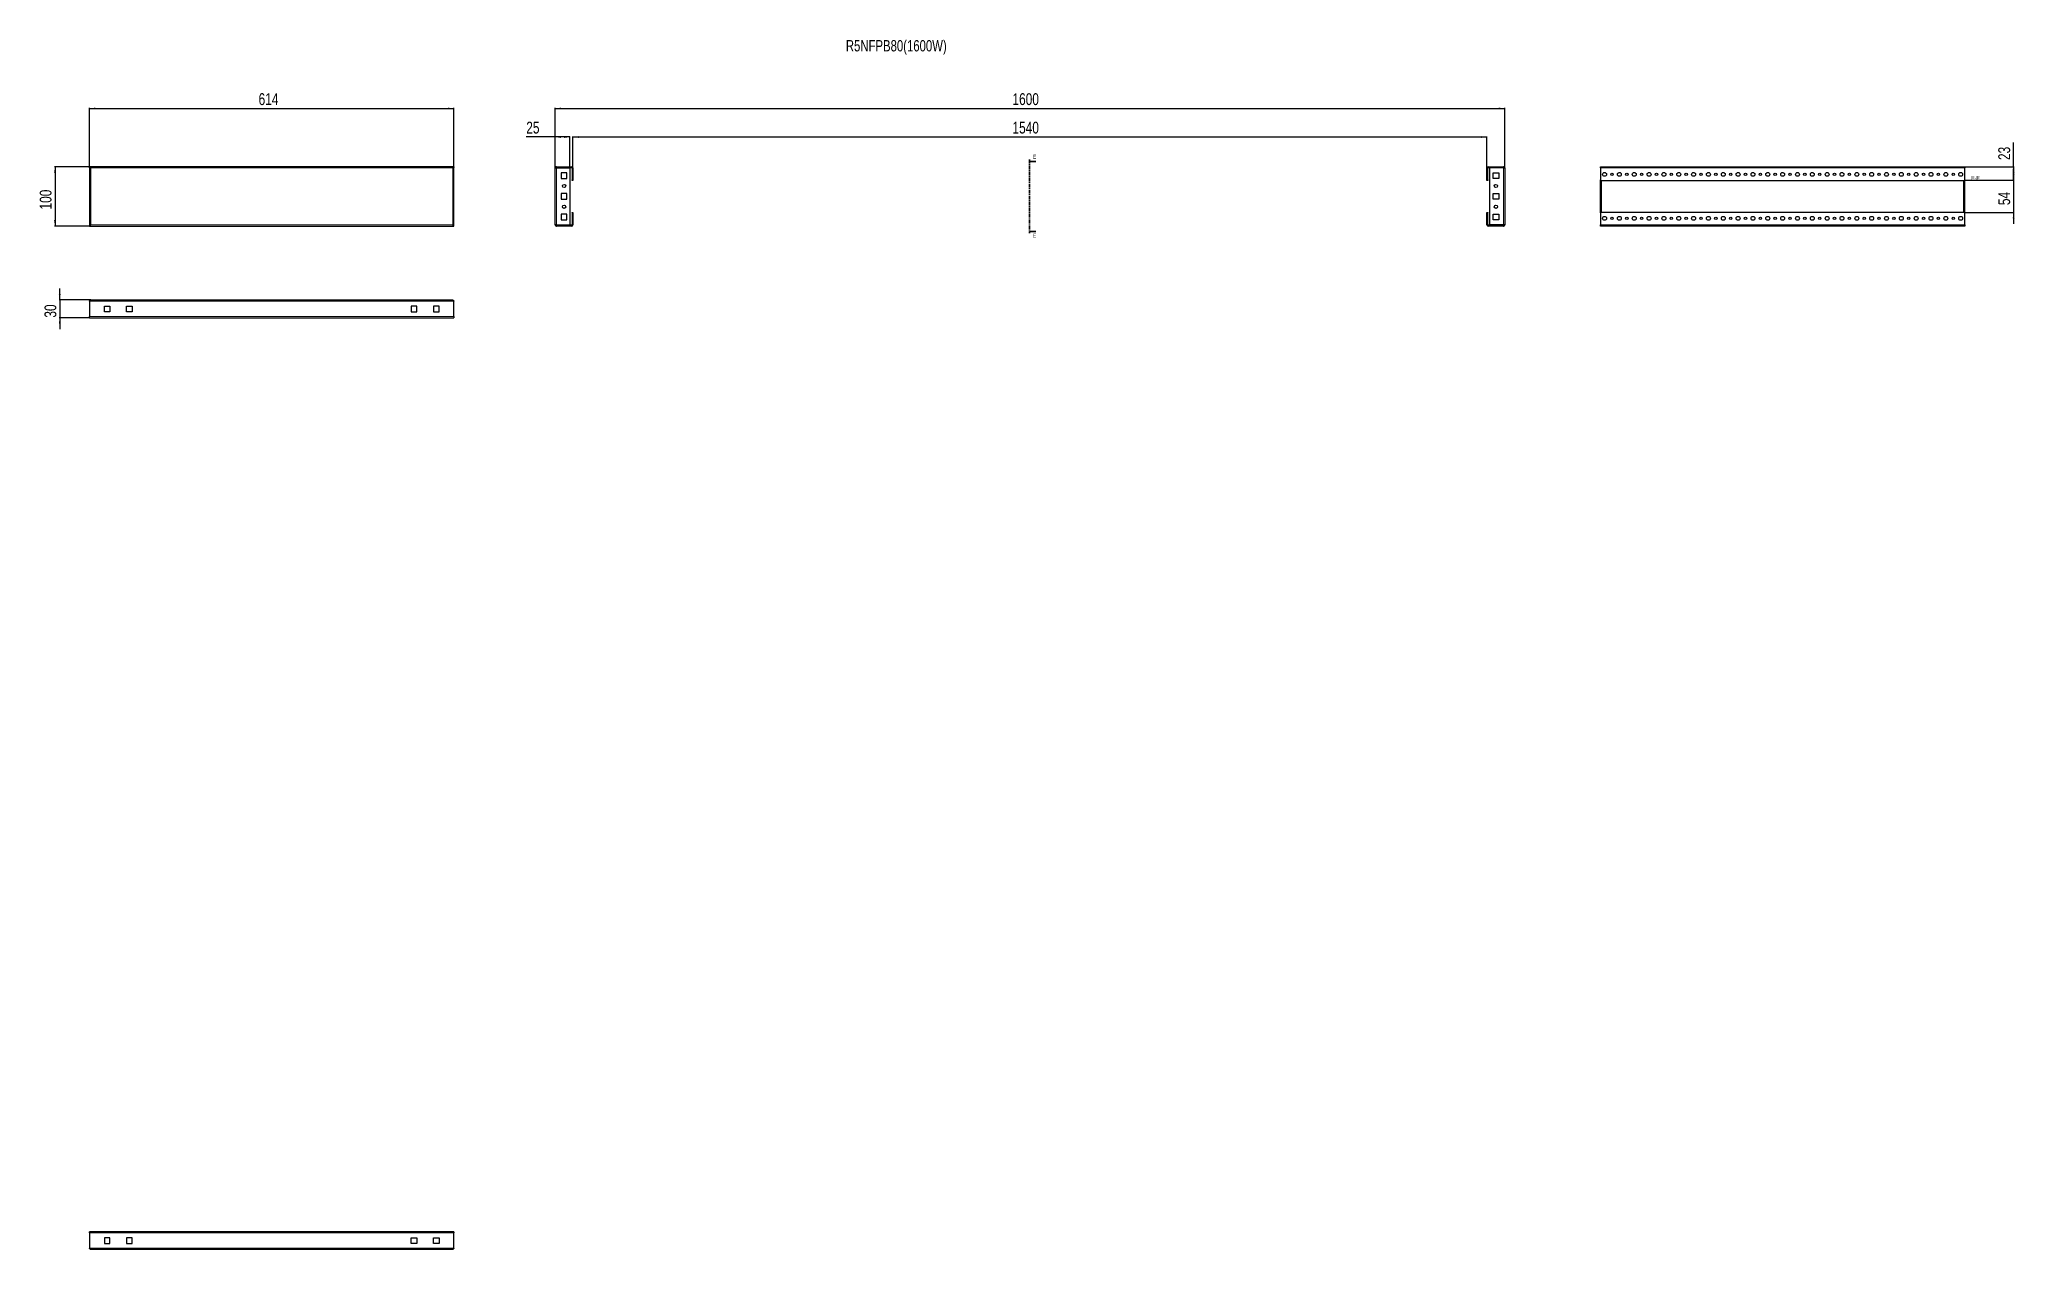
# Model space of a CAD drawing. Header units: millimetres. Extents: x -214 to 3114, y -1492 to 547.
import ezdxf

# ---------------------------------------------------------------- set-up
doc = ezdxf.new("R2010")
doc.units = ezdxf.units.MM
doc.linetypes.add('CENTER', pattern=[10.16, 6.35, -1.27, 1.27, -1.27])
doc.layers.add('FORMAT', color=7, linetype='Continuous')
doc.styles.add('SLDTEXTSTYLE0', font='TXT', dxfattribs={"width": 0.75})
doc.dimstyles.new('SLDDIMSTYLE0', dxfattribs={"dimtxt": 20, "dimasz": 10, "dimexe": 0, "dimexo": 0.0625, "dimgap": 5, "dimtad": 2, "dimdec": 1, "dimrnd": 1e-09, "dimzin": 12, "dimdsep": 46, "dimtxsty": 'SLDTEXTSTYLE0', "dimsah": 1, "dimcen": 0.09, "dimadec": 0, "dimazin": 3, "dimtfac": 1, "dimtofl": 0, "dimtmove": 0, "dimatfit": 3, "dimfxl": 0, "dimfrac": 2, "dimtolj": 1, "dimtzin": 12, "dimarcsym": 0})
doc.dimstyles.new('SLDDIMSTYLE1', dxfattribs={"dimtxt": 20, "dimasz": 10, "dimexe": 0, "dimexo": 0.0625, "dimgap": 5, "dimtad": 2, "dimdec": 1, "dimrnd": 1e-09, "dimzin": 12, "dimdsep": 46, "dimtxsty": 'SLDTEXTSTYLE0', "dimsah": 1, "dimcen": 0.09, "dimadec": 0, "dimazin": 3, "dimtfac": 1, "dimtmove": 0, "dimatfit": 0, "dimfxl": 0, "dimfrac": 2, "dimtolj": 1, "dimtzin": 12, "dimarcsym": 0})

# ---------------------------------------------------------------- blocks, each defined once
blk = doc.blocks.new('_D')
at = {"layer": 'FORMAT'}
for p, q in [((-129.8, 330.6), (-129.8, 431.6)), ((-129.8, 430.6), (484.2, 430.6)), ((484.2, 330.6), (484.2, 431.6))]:
    blk.add_line(p, q, dxfattribs=at)
for points in [[(-129.8, 430.6), (-119.8, 429), (-119.8, 432.1)], [(484.2, 430.6), (474.2, 432.1), (474.2, 429)]]:
    blk.add_solid(points, dxfattribs=at)
at = {"layer": 'FORMAT', "insert": (155.1, 456.4), "char_height": 20, "attachment_point": 1, "style": 'SLDTEXTSTYLE0'}
blk.add_mtext('614', dxfattribs=at)
blk = doc.blocks.new('_D_1')
at = {"layer": 'FORMAT'}
for p, q in [((-129.8, 332.6), (-188.9, 332.6)), ((-187.9, 332.6), (-187.9, 232.6)), ((-129.8, 232.6), (-188.9, 232.6))]:
    blk.add_line(p, q, dxfattribs=at)
for points in [[(-187.9, 332.6), (-189.5, 322.6), (-186.4, 322.6)], [(-187.9, 232.6), (-186.4, 242.6), (-189.5, 242.6)]]:
    blk.add_solid(points, dxfattribs=at)
at = {"layer": 'FORMAT', "insert": (-213.7, 260.4), "char_height": 20, "attachment_point": 1, "rotation": 90, "style": 'SLDTEXTSTYLE0'}
blk.add_mtext('100', dxfattribs=at)
blk = doc.blocks.new('_D_2')
at = {"layer": 'FORMAT'}
for p, q in [((654.8, 330.5), (654.8, 431.6)), ((654.8, 430.6), (2254.8, 430.6)), ((2254.8, 330.5), (2254.8, 431.6))]:
    blk.add_line(p, q, dxfattribs=at)
for points in [[(654.8, 430.6), (664.8, 429), (664.8, 432.1)], [(2254.8, 430.6), (2244.8, 432.1), (2244.8, 429)]]:
    blk.add_solid(points, dxfattribs=at)
at = {"layer": 'FORMAT', "insert": (1425.3, 456.4), "char_height": 20, "attachment_point": 1, "style": 'SLDTEXTSTYLE0'}
blk.add_mtext('1600', dxfattribs=at)
blk = doc.blocks.new('_D_3')
at = {"layer": 'FORMAT'}
for p, q in [((684.8, 330.5), (684.8, 383.6)), ((684.8, 382.6), (2224.8, 382.6)), ((2224.8, 330.5), (2224.8, 383.6))]:
    blk.add_line(p, q, dxfattribs=at)
for points in [[(684.8, 382.6), (694.8, 381), (694.8, 384.1)], [(2224.8, 382.6), (2214.8, 384.1), (2214.8, 381)]]:
    blk.add_solid(points, dxfattribs=at)
at = {"layer": 'FORMAT', "insert": (1425.3, 408.4), "char_height": 20, "attachment_point": 1, "style": 'SLDTEXTSTYLE0'}
blk.add_mtext('1540', dxfattribs=at)
blk = doc.blocks.new('_D_4')
at = {"layer": 'FORMAT'}
for p, q in [((654.8, 382.6), (606.1, 382.6)), ((654.8, 330.5), (654.8, 383.6)), ((679.8, 382.6), (654.8, 382.6)), ((679.8, 330.6), (679.8, 383.6))]:
    blk.add_line(p, q, dxfattribs=at)
for points in [[(654.8, 382.6), (664.8, 381), (664.8, 384.1)], [(679.8, 382.6), (669.8, 384.1), (669.8, 381)]]:
    blk.add_solid(points, dxfattribs=at)
at = {"layer": 'FORMAT', "insert": (606.1, 408.4), "char_height": 20, "attachment_point": 1, "style": 'SLDTEXTSTYLE0'}
blk.add_mtext('25', dxfattribs=at)
blk = doc.blocks.new('_D_5')
at = {"layer": 'FORMAT'}
for p, q in [((-127.7, 108), (-180.9, 108)), ((-179.9, 108), (-179.9, 127.3)), ((-179.9, 108), (-179.9, 78)), ((-129.8, 78), (-180.9, 78)), ((-179.9, 78), (-179.9, 58.8))]:
    blk.add_line(p, q, dxfattribs=at)
for points in [[(-179.9, 108), (-178.4, 118), (-181.5, 118)], [(-179.9, 78), (-181.5, 68), (-178.4, 68)]]:
    blk.add_solid(points, dxfattribs=at)
at = {"layer": 'FORMAT', "insert": (-205.7, 78.2), "char_height": 20, "attachment_point": 1, "rotation": 90, "style": 'SLDTEXTSTYLE0'}
blk.add_mtext('30', dxfattribs=at)
blk = doc.blocks.new('_D_6')
at = {"layer": 'FORMAT'}
for p, q in [((3029, 309.6), (3113.1, 309.6)), ((3112.1, 309.6), (3112.1, 328.8)), ((3112.1, 309.6), (3112.1, 255.6)), ((3029, 255.6), (3113.1, 255.6)), ((3112.1, 255.6), (3112.1, 236.3))]:
    blk.add_line(p, q, dxfattribs=at)
for points in [[(3112.1, 309.6), (3113.7, 319.6), (3110.6, 319.6)], [(3112.1, 255.6), (3110.6, 245.6), (3113.7, 245.6)]]:
    blk.add_solid(points, dxfattribs=at)
at = {"layer": 'FORMAT', "insert": (3086.3, 267.8), "char_height": 20, "attachment_point": 1, "rotation": 90, "style": 'SLDTEXTSTYLE0'}
blk.add_mtext('54', dxfattribs=at)
blk = doc.blocks.new('_D_7')
at = {"layer": 'FORMAT'}
for p, q in [((3112.1, 332.6), (3112.1, 373.3)), ((3029, 309.6), (3113.1, 309.6)), ((3030, 332.6), (3113.1, 332.6)), ((3112.1, 332.6), (3112.1, 309.6))]:
    blk.add_line(p, q, dxfattribs=at)
for points in [[(3112.1, 332.6), (3110.6, 322.6), (3113.7, 322.6)], [(3112.1, 309.6), (3113.7, 319.6), (3110.6, 319.6)]]:
    blk.add_solid(points, dxfattribs=at)
at = {"layer": 'FORMAT', "insert": (3086.3, 343.8), "char_height": 20, "attachment_point": 1, "rotation": 90, "style": 'SLDTEXTSTYLE0'}
blk.add_mtext('23', dxfattribs=at)

msp = doc.modelspace()

# ---------------------------------------------------------------- linework, layer by layer
at = {"color": 7, "linetype": 'CENTER', "lineweight": 35}
msp.add_line((1453.87, 344.57), (1453.87, 220.56), dxfattribs=at)
at = {"color": 7, "linetype": 'Continuous', "lineweight": 35}
for p, q in [((1464.51, 341.57), (1453.87, 341.57)), ((1464.51, 223.56), (1453.87, 223.56))]:
    msp.add_line(p, q, dxfattribs=at)
at = {"color": 7, "linetype": 'Continuous', "lineweight": 25}
for p, q in [((-129.78, 331.07), (-129.78, 332.57)), ((484.22, 332.57), (-129.78, 332.57)), ((-129.78, 331.07), (-129.78, 330.57)), ((-129.78, 330.57), (-129.78, 234.57)), ((-129.78, 330.57), (-128.28, 330.57)), ((484.22, 330.57), (482.72, 330.57)), ((484.22, 332.57), (484.22, 331.07)), ((484.22, 330.57), (484.22, 331.07)), ((484.22, 234.57), (484.22, 330.57)), ((654.83, 234.67), (654.83, 330.47)), ((656.93, 332.57), (656.93, 331.07)), ((656.93, 332.57), (682.73, 332.57)), ((656.93, 331.07), (682.73, 331.07)), ((656.93, 330.57), (679.83, 330.57)), ((665.08, 322.32), (665.08, 312.82)), ((674.58, 322.32), (665.08, 322.32)), ((665.08, 312.82), (674.58, 312.82)), ((674.58, 312.82), (674.58, 322.32)), ((679.83, 234.57), (679.83, 330.57)), ((683.33, 330.47), (683.33, 310.57)), ((683.33, 309.57), (683.33, 310.57)), ((683.33, 310.57), (684.83, 310.57)), ((684.83, 309.57), (683.33, 309.57)), ((684.83, 330.47), (684.83, 310.57)), ((684.83, 310.57), (684.83, 309.57)), ((2224.83, 310.57), (2224.83, 330.47)), ((2224.83, 310.57), (2226.33, 310.57)), ((2224.83, 309.57), (2224.83, 310.57)), ((2226.33, 309.57), (2224.83, 309.57)), ((2226.33, 310.57), (2226.33, 330.47)), ((2226.33, 310.57), (2226.33, 309.57)), ((2226.93, 332.57), (2252.73, 332.57)), ((2226.93, 331.07), (2252.73, 331.07)), ((2229.83, 234.57), (2229.83, 330.57)), ((2252.73, 330.57), (2229.83, 330.57)), ((2235.08, 322.32), (2244.58, 322.32)), ((2235.08, 312.82), (2235.08, 322.32)), ((2244.58, 312.82), (2235.08, 312.82)), ((2244.58, 322.32), (2244.58, 312.82)), ((2252.73, 331.07), (2252.73, 332.57)), ((2254.83, 330.47), (2254.83, 234.67)), ((2415.95, 332.57), (3029.95, 332.57)), ((2415.95, 330.47), (2415.95, 332.57)), ((2415.95, 330.47), (2415.95, 310.57)), ((2415.95, 310.57), (2416.95, 309.57)), ((2415.95, 254.57), (2415.95, 310.57)), ((2416.95, 309.57), (3028.95, 309.57)), ((2417.45, 255.57), (2417.45, 309.57)), ((3028.45, 255.57), (3028.45, 309.57)), ((3028.95, 309.57), (3029.95, 310.57)), ((3029.95, 332.57), (3029.95, 330.47)), ((3029.95, 310.57), (3029.95, 330.47)), ((3029.95, 254.57), (3029.95, 310.57)), ((665.08, 287.32), (665.08, 277.82)), ((674.58, 287.32), (665.08, 287.32)), ((665.08, 277.82), (674.58, 277.82)), ((674.58, 277.82), (674.58, 287.32)), ((2235.08, 287.32), (2244.58, 287.32)), ((2235.08, 277.82), (2235.08, 287.32)), ((2244.58, 277.82), (2235.08, 277.82)), ((2244.58, 287.32), (2244.58, 277.82)), ((-128.28, 234.57), (-129.78, 234.57)), ((-129.78, 234.57), (-129.78, 234.07)), ((-129.78, 234.07), (-129.78, 232.57)), ((482.72, 234.57), (484.22, 234.57)), ((484.22, 234.07), (484.22, 234.57)), ((484.22, 232.57), (484.22, 234.07)), ((656.93, 234.57), (679.83, 234.57)), ((656.93, 232.57), (656.93, 234.07)), ((682.73, 234.07), (656.93, 234.07)), ((674.58, 252.32), (665.08, 252.32)), ((665.08, 252.32), (665.08, 242.82)), ((665.08, 242.82), (674.58, 242.82)), ((674.58, 242.82), (674.58, 252.32)), ((683.33, 255.57), (684.83, 255.57)), ((683.33, 254.57), (683.33, 255.57)), ((683.33, 254.57), (683.33, 234.67)), ((684.83, 254.57), (683.33, 254.57)), ((684.83, 255.57), (684.83, 254.57)), ((684.83, 254.57), (684.83, 234.67)), ((2224.83, 255.57), (2226.33, 255.57)), ((2224.83, 254.57), (2224.83, 255.57)), ((2226.33, 254.57), (2224.83, 254.57)), ((2224.83, 234.67), (2224.83, 254.57)), ((2226.33, 255.57), (2226.33, 254.57)), ((2226.33, 234.67), (2226.33, 254.57)), ((2252.73, 234.07), (2226.93, 234.07)), ((2252.73, 234.57), (2229.83, 234.57)), ((2235.08, 252.32), (2244.58, 252.32)), ((2235.08, 242.82), (2235.08, 252.32)), ((2244.58, 242.82), (2235.08, 242.82)), ((2244.58, 252.32), (2244.58, 242.82)), ((2252.73, 234.07), (2252.73, 232.57)), ((2416.95, 255.57), (2415.95, 254.57)), ((2415.95, 254.57), (2415.95, 234.67)), ((2415.95, 232.57), (2415.95, 234.67)), ((3028.95, 255.57), (2416.95, 255.57)), ((3029.95, 254.57), (3028.95, 255.57)), ((3029.95, 234.67), (3029.95, 254.57)), ((3029.95, 234.67), (3029.95, 232.57)), ((-129.78, 232.57), (484.22, 232.57)), ((682.73, 232.57), (656.93, 232.57)), ((2252.73, 232.57), (2226.93, 232.57)), ((3029.95, 232.57), (2415.95, 232.57)), ((-129.78, 105.92), (-129.78, 80.12)), ((-127.68, 108.02), (482.12, 108.02)), ((484.22, 80.12), (484.22, 105.92)), ((-129.78, 78.02), (-129.78, 80.12)), ((-129.78, 78.02), (484.22, 78.02)), ((-104.78, 97.77), (-95.28, 97.77)), ((-104.78, 88.27), (-104.78, 97.77)), ((-95.28, 88.27), (-104.78, 88.27)), ((-95.28, 97.77), (-95.28, 88.27)), ((-67.28, 97.77), (-57.78, 97.77)), ((-67.28, 88.27), (-67.28, 97.77)), ((-57.78, 88.27), (-67.28, 88.27)), ((-57.78, 97.77), (-57.78, 88.27)), ((421.72, 97.77), (412.22, 97.77)), ((412.22, 97.77), (412.22, 88.27)), ((412.22, 88.27), (421.72, 88.27)), ((421.72, 88.27), (421.72, 97.77)), ((449.72, 97.77), (449.72, 88.27)), ((459.22, 97.77), (449.72, 97.77)), ((449.72, 88.27), (459.22, 88.27)), ((459.22, 88.27), (459.22, 97.77)), ((484.22, 80.12), (484.22, 78.02)), ((-129.78, -1464.08), (-129.78, -1461.98)), ((484.22, -1461.98), (-129.78, -1461.98)), ((-129.78, -1464.08), (-129.78, -1489.88)), ((484.22, -1461.98), (484.22, -1464.08)), ((484.22, -1489.88), (484.22, -1464.08)), ((482.12, -1491.98), (-127.68, -1491.98)), ((-95.28, -1472.23), (-104.78, -1472.23)), ((-104.78, -1472.23), (-104.78, -1481.73)), ((-104.78, -1481.73), (-95.28, -1481.73)), ((-95.28, -1481.73), (-95.28, -1472.23)), ((-57.78, -1472.23), (-67.28, -1472.23)), ((-67.28, -1472.23), (-67.28, -1481.73)), ((-67.28, -1481.73), (-57.78, -1481.73)), ((-57.78, -1481.73), (-57.78, -1472.23)), ((412.22, -1481.73), (412.22, -1472.23)), ((412.22, -1472.23), (421.72, -1472.23)), ((421.72, -1481.73), (412.22, -1481.73)), ((421.72, -1472.23), (421.72, -1481.73)), ((449.72, -1472.23), (459.22, -1472.23)), ((449.72, -1481.73), (449.72, -1472.23)), ((459.22, -1481.73), (449.72, -1481.73)), ((459.22, -1472.23), (459.22, -1481.73))]:
    msp.add_line(p, q, dxfattribs=at)
at = {"color": 8, "linetype": 'Continuous', "lineweight": 18}
for p, q in [((482.12, 330.47), (-127.68, 330.47)), ((-127.68, 330.47), (-127.68, 234.67)), ((482.12, 234.67), (482.12, 330.47)), ((656.93, 234.57), (656.93, 330.57)), ((682.73, 331.07), (682.73, 332.57)), ((683.33, 330.47), (684.83, 330.47)), ((2226.33, 330.47), (2224.83, 330.47)), ((2226.93, 331.07), (2226.93, 332.57)), ((2252.73, 330.57), (2252.73, 234.57)), ((2415.95, 330.47), (3029.95, 330.47)), ((2418.05, 255.57), (2418.05, 309.57)), ((3027.85, 309.57), (3027.85, 255.57)), ((-127.68, 234.67), (482.12, 234.67)), ((682.73, 234.07), (682.73, 232.57)), ((683.33, 234.67), (684.83, 234.67)), ((2226.33, 234.67), (2224.83, 234.67)), ((2226.93, 234.07), (2226.93, 232.57)), ((3029.95, 234.67), (2415.95, 234.67)), ((-129.78, 105.92), (484.22, 105.92)), ((-129.78, 80.12), (484.22, 80.12)), ((484.22, -1464.08), (-129.78, -1464.08)), ((484.22, -1489.88), (-129.78, -1489.88))]:
    msp.add_line(p, q, dxfattribs=at)
at = {"color": 7, "linetype": 'Continuous', "lineweight": 25}
for centre, radius in [((669.83, 300.07), 2.75), ((2239.83, 300.07), 2.75), ((2422.95, 319.57), 3.25), ((2435.45, 319.57), 2.1), ((2447.95, 319.57), 3.25), ((2460.45, 319.57), 2.1), ((2472.95, 319.57), 3.25), ((2485.45, 319.57), 2.1), ((2497.95, 319.57), 3.25), ((2510.45, 319.57), 2.1), ((2522.95, 319.57), 3.25), ((2535.45, 319.57), 2.1), ((2547.95, 319.57), 3.25), ((2560.45, 319.57), 2.1), ((2572.95, 319.57), 3.25), ((2585.45, 319.57), 2.1), ((2597.95, 319.57), 3.25), ((2610.45, 319.57), 2.1), ((2622.95, 319.57), 3.25), ((2635.45, 319.57), 2.1), ((2647.95, 319.57), 3.25), ((2660.45, 319.57), 2.1), ((2672.95, 319.57), 3.25), ((2685.45, 319.57), 2.1), ((2697.95, 319.57), 3.25), ((2710.45, 319.57), 2.1), ((2722.95, 319.57), 3.25), ((2735.45, 319.57), 2.1), ((2747.95, 319.57), 3.25), ((2760.45, 319.57), 2.1), ((2772.95, 319.57), 3.25), ((2785.45, 319.57), 2.1), ((2797.95, 319.57), 3.25), ((2810.45, 319.57), 2.1), ((2822.95, 319.57), 3.25), ((2835.45, 319.57), 2.1), ((2847.95, 319.57), 3.25), ((2860.45, 319.57), 2.1), ((2872.95, 319.57), 3.25), ((2885.45, 319.57), 2.1), ((2897.95, 319.57), 3.25), ((2910.45, 319.57), 2.1), ((2922.95, 319.57), 3.25), ((2935.45, 319.57), 2.1), ((2947.95, 319.57), 3.25), ((2960.45, 319.57), 2.1), ((2972.95, 319.57), 3.25), ((2985.45, 319.57), 2.1), ((2997.95, 319.57), 3.25), ((3010.45, 319.57), 2.1), ((3022.95, 319.57), 3.25), ((669.83, 265.07), 2.75), ((2239.83, 265.07), 2.75), ((2422.95, 245.57), 3.25), ((2435.45, 245.57), 2.1), ((2447.95, 245.57), 3.25), ((2460.45, 245.57), 2.1), ((2472.95, 245.57), 3.25), ((2485.45, 245.57), 2.1), ((2497.95, 245.57), 3.25), ((2510.45, 245.57), 2.1), ((2522.95, 245.57), 3.25), ((2535.45, 245.57), 2.1), ((2547.95, 245.57), 3.25), ((2560.45, 245.57), 2.1), ((2572.95, 245.57), 3.25), ((2585.45, 245.57), 2.1), ((2597.95, 245.57), 3.25), ((2610.45, 245.57), 2.1), ((2622.95, 245.57), 3.25), ((2635.45, 245.57), 2.1), ((2647.95, 245.57), 3.25), ((2660.45, 245.57), 2.1), ((2672.95, 245.57), 3.25), ((2685.45, 245.57), 2.1), ((2697.95, 245.57), 3.25), ((2710.45, 245.57), 2.1), ((2722.95, 245.57), 3.25), ((2735.45, 245.57), 2.1), ((2747.95, 245.57), 3.25), ((2760.45, 245.57), 2.1), ((2772.95, 245.57), 3.25), ((2785.45, 245.57), 2.1), ((2797.95, 245.57), 3.25), ((2810.45, 245.57), 2.1), ((2822.95, 245.57), 3.25), ((2835.45, 245.57), 2.1), ((2847.95, 245.57), 3.25), ((2860.45, 245.57), 2.1), ((2872.95, 245.57), 3.25), ((2885.45, 245.57), 2.1), ((2897.95, 245.57), 3.25), ((2910.45, 245.57), 2.1), ((2922.95, 245.57), 3.25), ((2935.45, 245.57), 2.1), ((2947.95, 245.57), 3.25), ((2960.45, 245.57), 2.1), ((2972.95, 245.57), 3.25), ((2985.45, 245.57), 2.1), ((2997.95, 245.57), 3.25), ((3010.45, 245.57), 2.1), ((3022.95, 245.57), 3.25)]:
    msp.add_circle(centre, radius, dxfattribs=at)
for centre, radius, start, end in [((682.73, 330.47), 2.1, 0, 90), ((682.73, 330.47), 0.6, 0, 90), ((2226.93, 330.47), 2.1, 90, 180), ((2226.93, 330.47), 0.6, 90, 180), ((682.73, 234.67), 0.6, 270, 0), ((682.73, 234.67), 2.1, 270, 0), ((2226.93, 234.67), 2.1, 180, 270), ((2226.93, 234.67), 0.6, 180, 270)]:
    msp.add_arc(centre, radius, start, end, dxfattribs=at)
for points, knots in [([(-127.68, 330.47), (-127.86, 330.75), (-128.22, 331.31), (-128.75, 332.01), (-129.27, 332.48), (-129.62, 332.54), (-129.78, 332.57)], [0, 0, 0, 0, 0.25475266, 0.50964469, 0.7645377, 1, 1, 1, 1]), ([(-127.68, 330.47), (-127.86, 330.55), (-128.23, 330.71), (-128.92, 330.98), (-129.44, 331.03), (-129.78, 331.07)], [0, 0, 0, 0, 0.2598775, 0.5197391, 1, 1, 1, 1]), ([(2254.83, 330.47), (2254.8, 330.75), (2254.74, 331.31), (2254.23, 332.01), (2253.53, 332.48), (2252.99, 332.54), (2252.73, 332.57)], [0, 0, 0, 0, 0.25475266, 0.50964469, 0.7645377, 1, 1, 1, 1]), ([(2253.33, 330.47), (2253.33, 330.55), (2253.31, 330.71), (2253.12, 330.98), (2252.88, 331.03), (2252.73, 331.07)], [0, 0, 0, 0, 0.2598775, 0.5197391, 1, 1, 1, 1]), ([(482.12, 108.02), (482.3, 107.99), (482.65, 107.92), (483.19, 107.42), (483.71, 106.72), (484.06, 106.18), (484.22, 105.92)], [0, 0, 0, 0, 0.2547527, 0.5096447, 0.7645377, 1, 1, 1, 1]), ([(-127.68, -1491.98), (-127.86, -1491.95), (-128.22, -1491.88), (-128.75, -1491.38), (-129.27, -1490.68), (-129.62, -1490.14), (-129.78, -1489.88)], [0, 0, 0, 0, 0.25475266, 0.50964469, 0.7645377, 1, 1, 1, 1])]:
    msp.add_open_spline(points, degree=3, knots=knots, dxfattribs=at)
for points in [[(-129.78, 330.57), (-129.75, 330.56), (-129.69, 330.54), (-129.2, 330.52), (-128.51, 330.49), (-127.96, 330.47), (-127.68, 330.47)], [(484.22, 332.57), (484.04, 332.53), (483.69, 332.47), (483.17, 331.99), (482.64, 331.29), (482.29, 330.74), (482.12, 330.47)], [(484.22, 331.07), (483.87, 331.03), (483.17, 330.95), (482.47, 330.63), (482.12, 330.47)], [(482.12, 330.47), (482.39, 330.47), (482.95, 330.49), (483.64, 330.52), (484.13, 330.54), (484.19, 330.56), (484.22, 330.57)], [(656.93, 332.57), (656.66, 332.53), (656.11, 332.47), (655.42, 331.99), (654.93, 331.29), (654.87, 330.74), (654.83, 330.47)], [(654.83, 330.47), (654.87, 330.47), (654.93, 330.49), (655.42, 330.52), (656.11, 330.54), (656.66, 330.56), (656.93, 330.57)], [(656.93, 331.07), (656.77, 331.03), (656.45, 330.95), (656.37, 330.63), (656.33, 330.47)], [(2252.73, 330.57), (2253.01, 330.56), (2253.56, 330.54), (2254.25, 330.52), (2254.74, 330.49), (2254.8, 330.47), (2254.83, 330.47)], [(-129.78, 232.57), (-129.61, 232.6), (-129.26, 232.66), (-128.73, 233.15), (-128.21, 233.84), (-127.86, 234.39), (-127.68, 234.67)], [(-127.68, 234.67), (-127.96, 234.66), (-128.51, 234.64), (-129.2, 234.62), (-129.69, 234.59), (-129.75, 234.57), (-129.78, 234.57)], [(-129.78, 234.07), (-129.43, 234.1), (-128.73, 234.18), (-128.03, 234.5), (-127.68, 234.67)], [(482.12, 234.67), (482.29, 234.39), (482.64, 233.84), (483.17, 233.15), (483.69, 232.66), (484.04, 232.6), (484.22, 232.57)], [(484.22, 234.57), (484.19, 234.57), (484.13, 234.59), (483.64, 234.62), (482.95, 234.64), (482.39, 234.66), (482.12, 234.67)], [(482.12, 234.67), (482.47, 234.5), (483.17, 234.18), (483.87, 234.1), (484.22, 234.07)], [(656.93, 234.57), (656.66, 234.57), (656.11, 234.59), (655.42, 234.62), (654.93, 234.64), (654.87, 234.66), (654.83, 234.67)], [(654.83, 234.67), (654.87, 234.39), (654.93, 233.84), (655.42, 233.15), (656.11, 232.66), (656.66, 232.6), (656.93, 232.57)], [(656.33, 234.67), (656.37, 234.5), (656.45, 234.18), (656.77, 234.1), (656.93, 234.07)], [(2252.73, 232.57), (2253.01, 232.6), (2253.56, 232.66), (2254.25, 233.15), (2254.74, 233.84), (2254.8, 234.39), (2254.83, 234.67)], [(2252.73, 234.07), (2252.9, 234.1), (2253.22, 234.18), (2253.3, 234.5), (2253.33, 234.67)], [(2254.83, 234.67), (2254.8, 234.66), (2254.74, 234.64), (2254.25, 234.62), (2253.56, 234.59), (2253.01, 234.57), (2252.73, 234.57)], [(-129.78, 105.92), (-129.61, 106.19), (-129.26, 106.75), (-128.73, 107.44), (-128.21, 107.92), (-127.86, 107.99), (-127.68, 108.02)], [(484.22, -1489.88), (484.04, -1490.16), (483.69, -1490.71), (483.17, -1491.4), (482.64, -1491.89), (482.29, -1491.95), (482.12, -1491.98)]]:
    msp.add_open_spline(points, degree=3, dxfattribs=at)
at = {"color": 7, "linetype": 'Continuous', "lineweight": 35}
for points in [[(1453.87, 341.57), (1460.87, 340.45), (1460.87, 342.69)], [(1453.87, 223.56), (1460.87, 222.44), (1460.87, 224.68)]]:
    msp.add_solid(points, dxfattribs=at)

# ---------------------------------------------------------------- texts
at = {"color": 7, "linetype": 'Continuous', "char_height": 7, "attachment_point": 1, "style": 'SLDTEXTSTYLE0'}
for insert in [(1459.52, 352.68), (1459.52, 219.86)]:
    msp.add_mtext('E', dxfattribs=dict(at, insert=insert))
at = {"layer": 'FORMAT', "style": 'SLDTEXTSTYLE0'}
for s, insert, char_height, attachment_point in [('R5NFPB80(1600W)', (1144.63, 545.87), 19.05, 1), ('E-E', (3047.97, 316.84), 7, 2)]:
    msp.add_mtext(s, dxfattribs=dict(at, insert=insert, char_height=char_height, attachment_point=attachment_point))

# ---------------------------------------------------------------- dimensions: what is measured, and where the dimension line sits
at = {"layer": 'FORMAT'}
for base, p1, p2, picture, middle in [((484.22, 430.57), (-129.78, 330.57), (484.22, 330.57), '_D', (177.22, 430.57)), ((2254.83, 430.57), (654.83, 330.47), (2254.83, 330.47), '_D_2', (1454.83, 430.57)), ((654.83, 382.57), (679.83, 330.57), (654.83, 330.47), '_D_4', (620.83, 382.57)), ((2224.83, 382.57), (684.83, 330.47), (2224.83, 330.47), '_D_3', (1454.83, 382.57))]:
    dim = msp.add_linear_dim(base=base, p1=p1, p2=p2, dimstyle='SLDDIMSTYLE0', dxfattribs=at)
    dim.commit()
    dim.dimension.update_dxf_attribs({"geometry": picture, "text_midpoint": middle, "dimtype": 160})
for base, p1, p2, dimstyle, picture, middle in [((3112.12, 309.57), (3029.95, 332.57), (3028.95, 309.57), 'SLDDIMSTYLE0', '_D_7', (3112.12, 358.57)), ((-187.95, 232.57), (-129.78, 332.57), (-129.78, 232.57), 'SLDDIMSTYLE0', '_D_1', (-187.95, 282.57)), ((3112.12, 255.57), (3028.95, 309.57), (3028.95, 255.57), 'SLDDIMSTYLE1', '_D_6', (3112.12, 282.57)), ((-179.95, 78.02), (-127.68, 108.02), (-129.78, 78.02), 'SLDDIMSTYLE1', '_D_5', (-179.95, 93.02))]:
    dim = msp.add_linear_dim(base=base, p1=p1, p2=p2, angle=90, dimstyle=dimstyle, dxfattribs=at)
    dim.commit()
    dim.dimension.update_dxf_attribs({"geometry": picture, "text_midpoint": middle, "dimtype": 160})

doc.saveas('drawing.dxf')
